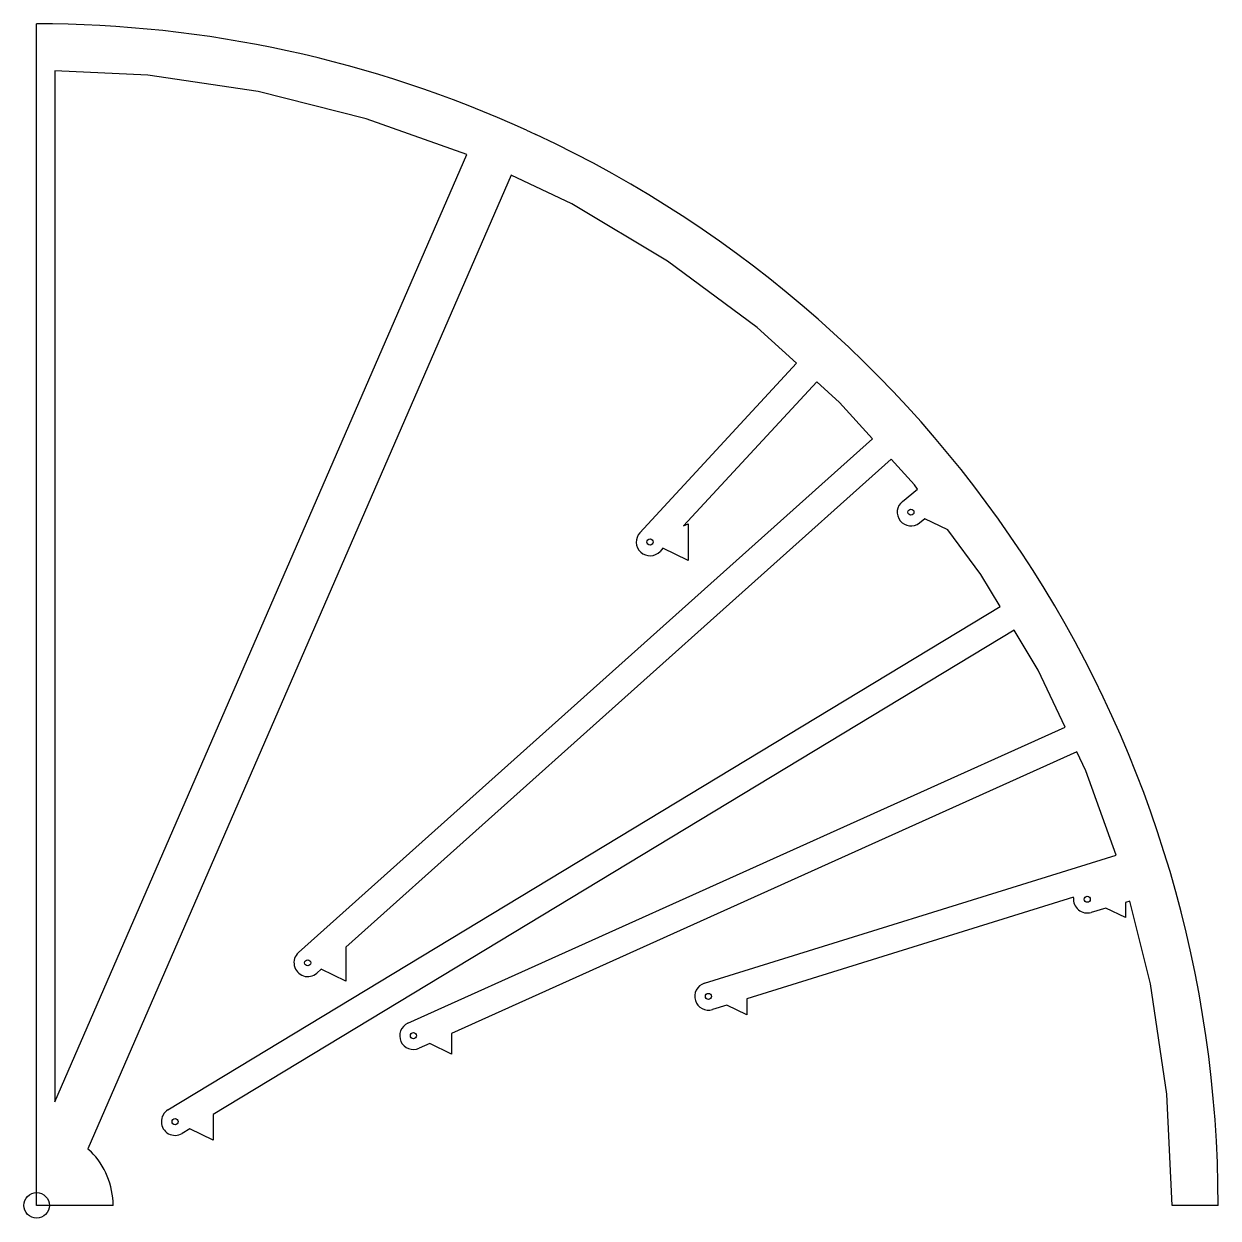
# Model space of a CAD drawing. Header units: millimetres. Extents: x -2 to 155, y -2 to 155.
import ezdxf

# ---------------------------------------------------------------- set-up
doc = ezdxf.new("R2010")
doc.units = ezdxf.units.MM
for name, color, linetype in [('CUT_INNER', 6, 'Continuous'), ('CUT_OUTER', 1, 'Continuous'), ('ENGRAVE', 7, 'Continuous')]:
    doc.layers.add(name, color=color, linetype=linetype)

msp = doc.modelspace()

# ---------------------------------------------------------------- linework, layer by layer
at = {"layer": 'CUT_INNER'}
msp.add_lwpolyline([(2.4, 13.57), (56.37, 137.68), (43.19, 142.39), (29.03, 145.94), (14.58, 148.08), (2.4, 148.68), (2.4, 13.57)], dxfattribs=at)
msp.add_circle((0, 0), 1.67, dxfattribs=at)
at = {"layer": 'CUT_OUTER'}
for points in [[(10.02, 0), (0, 0), (0, 154.81), (0, 154.81)], [(64.2, 140.87), (64.66, 140.66), (65.43, 140.31)], [(79.04, 88.14), (99.57, 110.34), (94.4, 115.02), (82.67, 123.72), (70.14, 131.23), (62.19, 134.99), (6.72, 7.42), (7.09, 7.09)], [(34.31, 33.13), (109.54, 100.45), (105.22, 105.22), (102.24, 107.91), (84.78, 89.04)], [(113.44, 92.24), (115.44, 93.83), (115.02, 94.4), (111.96, 97.78), (40.53, 33.85), (40.53, 29.38), (37.28, 30.94), (36.72, 30.44)], [(17.2, 12.51), (126.25, 78.46), (123.72, 82.67), (119.39, 88.51), (116.37, 89.96), (115.68, 89.41)], [(84.78, 89.04), (85.38, 89.32), (85.38, 84.51), (82.07, 86.1), (81.69, 85.69)], [(48.63, 23.88), (134.76, 62.67), (131.23, 70.14), (128.1, 75.36), (23.15, 11.89), (23.15, 8.56), (20.08, 10.04), (19.07, 9.43)], [(87.5, 29.11), (141.43, 45.88), (137.47, 56.94), (136.3, 59.41), (54.38, 22.51), (54.38, 19.83), (51.5, 21.21), (50.11, 20.59)], [(135.87, 40.31), (135.88, 40.38), (93.04, 27.05), (93.04, 24.98), (90.42, 26.24), (88.57, 25.66)], [(154.81, 0), (148.8, 0), (148.08, 14.58), (145.94, 29.03), (143.23, 39.85), (142.67, 39.69), (142.67, 37.71), (140.1, 38.94), (138.16, 38.38)]]:
    msp.add_lwpolyline(points, dxfattribs=at)
for centre, radius, start, end in [((0, 0), 154.81, 65.5, 90), ((0, 0), 154.81, 360, 65), ((114.56, 90.83), 1.8, 128.4083, 308.4083), ((80.37, 86.92), 1.8, 137.2422, 317.2422), ((137.66, 40.11), 1.8, 173.7447, 286.2447), ((35.52, 31.78), 1.8, 131.8267, 311.8267), ((88.03, 27.38), 1.8, 107.2786, 287.2786), ((49.37, 22.23), 1.8, 114.2455, 294.2455), ((18.14, 10.97), 1.8, 121.1641, 301.1641), ((0, 0), 10.02, 360, 45)]:
    msp.add_arc(centre, radius, start, end, dxfattribs=at)
at = {"layer": 'ENGRAVE'}
for centre in [(114.56, 90.83), (80.37, 86.92), (137.66, 40.11), (35.52, 31.78), (88.03, 27.38), (49.37, 22.23), (18.14, 10.97)]:
    msp.add_circle(centre, 0.4, dxfattribs=at)

doc.saveas('drawing.dxf')
